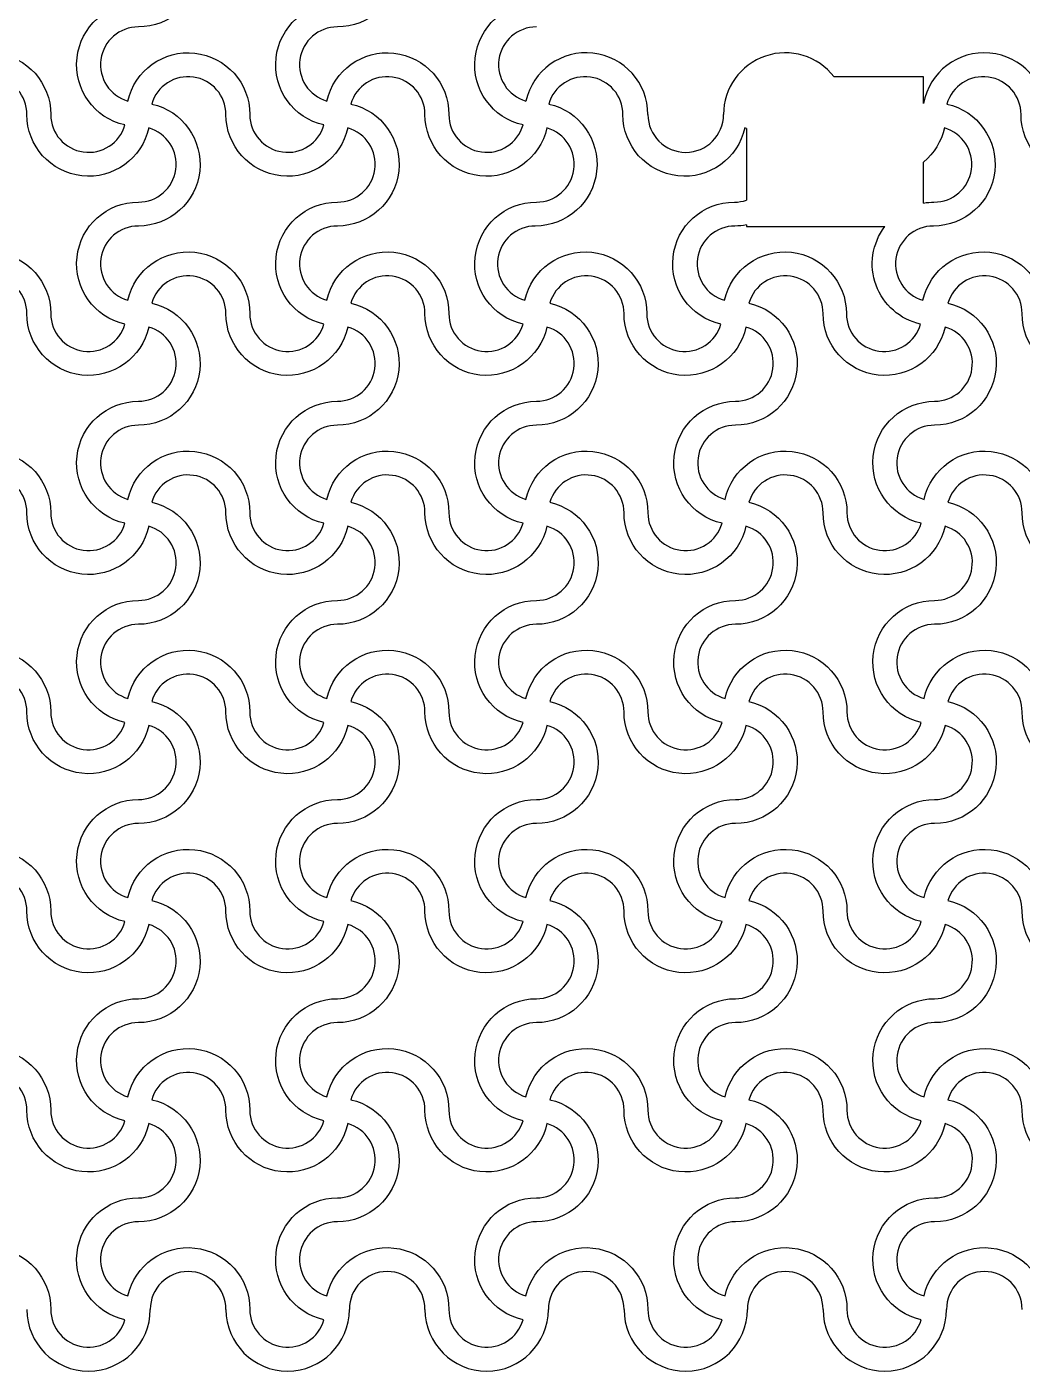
# Model space of a CAD drawing. Header units: millimetres. Extents: x 24 to 345, y 12 to 201.
# Drawn here: x 56.971 to 58.971, y 28.97 to 31.67 of the extents above; entities that cross this region are included whole.
import ezdxf

# ---------------------------------------------------------------- set-up
doc = ezdxf.new("R2010")
doc.units = ezdxf.units.MM
doc.header["$MEASUREMENT"] = 0
doc.layers.add('5th metal (rf+ground)', color=240, linetype='Continuous')

msp = doc.modelspace()

# ---------------------------------------------------------------- linework, layer by layer
at = {"layer": '5th metal (rf+ground)'}
for points in [[(57.21633, 31.86724, -0.8959788), (56.9713, 31.89421, 0.8687853), (56.82227, 31.91524, -0.8959788), (56.7953, 31.67021, 0.8687853), (56.77427, 31.52118, -0.8959788), (57.0193, 31.49421, 0.8687853), (57.16833, 31.47318, -0.8959788), (57.1953, 31.71821, 0.8687853)], [(57.21633, 31.86724, -0.8959788), (56.9713, 31.89421, 0.8687853), (56.82227, 31.91524, -0.8959788), (56.7953, 31.67021, 0.8687853), (56.77427, 31.52118, -0.8959788), (57.0193, 31.49421, 0.8687853), (57.16833, 31.47318, -0.8959788), (57.1953, 31.71821, 0.8687853)], [(57.21633, 31.86724, -0.8959788), (56.9713, 31.89421, 0.8687853), (56.82227, 31.91524, -0.8959788), (56.7953, 31.67021, 0.8687853), (56.77427, 31.52118, -0.8959788), (57.0193, 31.49421, 0.8687853), (57.16833, 31.47318, -0.8959788), (57.1953, 31.71821, 0.8687853)], [(57.21633, 31.86724, -0.8959788), (56.9713, 31.89421, 0.8687853), (56.82227, 31.91524, -0.8959788), (56.7953, 31.67021, 0.8687853), (56.77427, 31.52118, -0.8959788), (57.0193, 31.49421, 0.8687853), (57.16833, 31.47318, -0.8959788), (57.1953, 31.71821, 0.8687853)], [(57.61633, 31.86724, -0.8959788), (57.3713, 31.89421, 0.8687853), (57.22227, 31.91524, -0.8959788), (57.1953, 31.67021, 0.8687853), (57.17427, 31.52118, -0.8959788), (57.4193, 31.49421, 0.8687853), (57.56833, 31.47318, -0.8959788), (57.5953, 31.71821, 0.8687853)], [(57.61633, 31.86724, -0.8959788), (57.3713, 31.89421, 0.8687853), (57.22227, 31.91524, -0.8959788), (57.1953, 31.67021, 0.8687853), (57.17427, 31.52118, -0.8959788), (57.4193, 31.49421, 0.8687853), (57.56833, 31.47318, -0.8959788), (57.5953, 31.71821, 0.8687853)], [(57.61633, 31.86724, -0.8959788), (57.3713, 31.89421, 0.8687853), (57.22227, 31.91524, -0.8959788), (57.1953, 31.67021, 0.8687853), (57.17427, 31.52118, -0.8959788), (57.4193, 31.49421, 0.8687853), (57.56833, 31.47318, -0.8959788), (57.5953, 31.71821, 0.8687853)], [(57.61633, 31.86724, -0.8959788), (57.3713, 31.89421, 0.8687853), (57.22227, 31.91524, -0.8959788), (57.1953, 31.67021, 0.8687853), (57.17427, 31.52118, -0.8959788), (57.4193, 31.49421, 0.8687853), (57.56833, 31.47318, -0.8959788), (57.5953, 31.71821, 0.8687853)], [(58.01633, 31.86724, -0.8959788), (57.7713, 31.89421, 0.8687853), (57.62227, 31.91524, -0.8959788), (57.5953, 31.67021, 0.8687853), (57.57427, 31.52118, -0.8959788), (57.8193, 31.49421, 0.8687853), (57.96833, 31.47318, -0.8959788), (57.9953, 31.71821, 0.8687853)], [(58.01633, 31.86724, -0.8959788), (57.7713, 31.89421, 0.8687853), (57.62227, 31.91524, -0.8959788), (57.5953, 31.67021, 0.8687853), (57.57427, 31.52118, -0.8959788), (57.8193, 31.49421, 0.8687853), (57.96833, 31.47318, -0.8959788), (57.9953, 31.71821, 0.8687853)], [(58.01633, 31.86724, -0.8959788), (57.7713, 31.89421, 0.8687853), (57.62227, 31.91524, -0.8959788), (57.5953, 31.67021, 0.8687853), (57.57427, 31.52118, -0.8959788), (57.8193, 31.49421, 0.8687853), (57.96833, 31.47318, -0.8959788), (57.9953, 31.71821, 0.8687853)], [(58.01633, 31.86724, -0.8959788), (57.7713, 31.89421, 0.8687853), (57.62227, 31.91524, -0.8959788), (57.5953, 31.67021, 0.8687853), (57.57427, 31.52118, -0.8959788), (57.8193, 31.49421, 0.8687853), (57.96833, 31.47318, -0.8959788), (57.9953, 31.71821, 0.8687853)], [(57.21633, 31.46724, -0.8959788), (56.9713, 31.49421, 0.8687853), (56.82227, 31.51524, -0.8959788), (56.7953, 31.27021, 0.8687853), (56.77427, 31.12118, -0.8959788), (57.0193, 31.09421, 0.8687853), (57.16833, 31.07318, -0.8959788), (57.1953, 31.31821, 0.8687853)], [(57.21633, 31.46724, -0.8959788), (56.9713, 31.49421, 0.8687853), (56.82227, 31.51524, -0.8959788), (56.7953, 31.27021, 0.8687853), (56.77427, 31.12118, -0.8959788), (57.0193, 31.09421, 0.8687853), (57.16833, 31.07318, -0.8959788), (57.1953, 31.31821, 0.8687853)], [(57.21633, 31.46724, -0.8959788), (56.9713, 31.49421, 0.8687853), (56.82227, 31.51524, -0.8959788), (56.7953, 31.27021, 0.8687853), (56.77427, 31.12118, -0.8959788), (57.0193, 31.09421, 0.8687853), (57.16833, 31.07318, -0.8959788), (57.1953, 31.31821, 0.8687853)], [(57.21633, 31.46724, -0.8959788), (56.9713, 31.49421, 0.8687853), (56.82227, 31.51524, -0.8959788), (56.7953, 31.27021, 0.8687853), (56.77427, 31.12118, -0.8959788), (57.0193, 31.09421, 0.8687853), (57.16833, 31.07318, -0.8959788), (57.1953, 31.31821, 0.8687853)], [(57.61633, 31.46724, -0.8959788), (57.3713, 31.49421, 0.8687853), (57.22227, 31.51524, -0.8959788), (57.1953, 31.27021, 0.8687853), (57.17427, 31.12118, -0.8959788), (57.4193, 31.09421, 0.8687853), (57.56833, 31.07318, -0.8959788), (57.5953, 31.31821, 0.8687853)], [(57.61633, 31.46724, -0.8959788), (57.3713, 31.49421, 0.8687853), (57.22227, 31.51524, -0.8959788), (57.1953, 31.27021, 0.8687853), (57.17427, 31.12118, -0.8959788), (57.4193, 31.09421, 0.8687853), (57.56833, 31.07318, -0.8959788), (57.5953, 31.31821, 0.8687853)], [(57.61633, 31.46724, -0.8959788), (57.3713, 31.49421, 0.8687853), (57.22227, 31.51524, -0.8959788), (57.1953, 31.27021, 0.8687853), (57.17427, 31.12118, -0.8959788), (57.4193, 31.09421, 0.8687853), (57.56833, 31.07318, -0.8959788), (57.5953, 31.31821, 0.8687853)], [(57.61633, 31.46724, -0.8959788), (57.3713, 31.49421, 0.8687853), (57.22227, 31.51524, -0.8959788), (57.1953, 31.27021, 0.8687853), (57.17427, 31.12118, -0.8959788), (57.4193, 31.09421, 0.8687853), (57.56833, 31.07318, -0.8959788), (57.5953, 31.31821, 0.8687853)], [(58.01633, 31.46724, -0.8959788), (57.7713, 31.49421, 0.8687853), (57.62227, 31.51524, -0.8959788), (57.5953, 31.27021, 0.8687853), (57.57427, 31.12118, -0.8959788), (57.8193, 31.09421, 0.8687853), (57.96833, 31.07318, -0.8959788), (57.9953, 31.31821, 0.8687853)], [(58.01633, 31.46724, -0.8959788), (57.7713, 31.49421, 0.8687853), (57.62227, 31.51524, -0.8959788), (57.5953, 31.27021, 0.8687853), (57.57427, 31.12118, -0.8959788), (57.8193, 31.09421, 0.8687853), (57.96833, 31.07318, -0.8959788), (57.9953, 31.31821, 0.8687853)], [(58.01633, 31.46724, -0.8959788), (57.7713, 31.49421, 0.8687853), (57.62227, 31.51524, -0.8959788), (57.5953, 31.27021, 0.8687853), (57.57427, 31.12118, -0.8959788), (57.8193, 31.09421, 0.8687853), (57.96833, 31.07318, -0.8959788), (57.9953, 31.31821, 0.8687853)], [(58.01633, 31.46724, -0.8959788), (57.7713, 31.49421, 0.8687853), (57.62227, 31.51524, -0.8959788), (57.5953, 31.27021, 0.8687853), (57.57427, 31.12118, -0.8959788), (57.8193, 31.09421, 0.8687853), (57.96833, 31.07318, -0.8959788), (57.9953, 31.31821, 0.8687853)], [(57.21633, 31.06724, -0.8959788), (56.9713, 31.09421, 0.8687853), (56.82227, 31.11524, -0.8959788), (56.7953, 30.87021, 0.8687853), (56.77427, 30.72118, -0.8959788), (57.0193, 30.69421, 0.8687853), (57.16833, 30.67318, -0.8959788), (57.1953, 30.91821, 0.8687853)], [(57.21633, 31.06724, -0.8959788), (56.9713, 31.09421, 0.8687853), (56.82227, 31.11524, -0.8959788), (56.7953, 30.87021, 0.8687853), (56.77427, 30.72118, -0.8959788), (57.0193, 30.69421, 0.8687853), (57.16833, 30.67318, -0.8959788), (57.1953, 30.91821, 0.8687853)], [(57.21633, 31.06724, -0.8959788), (56.9713, 31.09421, 0.8687853), (56.82227, 31.11524, -0.8959788), (56.7953, 30.87021, 0.8687853), (56.77427, 30.72118, -0.8959788), (57.0193, 30.69421, 0.8687853), (57.16833, 30.67318, -0.8959788), (57.1953, 30.91821, 0.8687853)], [(57.21633, 31.06724, -0.8959788), (56.9713, 31.09421, 0.8687853), (56.82227, 31.11524, -0.8959788), (56.7953, 30.87021, 0.8687853), (56.77427, 30.72118, -0.8959788), (57.0193, 30.69421, 0.8687853), (57.16833, 30.67318, -0.8959788), (57.1953, 30.91821, 0.8687853)], [(57.61633, 31.06724, -0.8959788), (57.3713, 31.09421, 0.8687853), (57.22227, 31.11524, -0.8959788), (57.1953, 30.87021, 0.8687853), (57.17427, 30.72118, -0.8959788), (57.4193, 30.69421, 0.8687853), (57.56833, 30.67318, -0.8959788), (57.5953, 30.91821, 0.8687853)], [(57.61633, 31.06724, -0.8959788), (57.3713, 31.09421, 0.8687853), (57.22227, 31.11524, -0.8959788), (57.1953, 30.87021, 0.8687853), (57.17427, 30.72118, -0.8959788), (57.4193, 30.69421, 0.8687853), (57.56833, 30.67318, -0.8959788), (57.5953, 30.91821, 0.8687853)], [(57.61633, 31.06724, -0.8959788), (57.3713, 31.09421, 0.8687853), (57.22227, 31.11524, -0.8959788), (57.1953, 30.87021, 0.8687853), (57.17427, 30.72118, -0.8959788), (57.4193, 30.69421, 0.8687853), (57.56833, 30.67318, -0.8959788), (57.5953, 30.91821, 0.8687853)], [(57.61633, 31.06724, -0.8959788), (57.3713, 31.09421, 0.8687853), (57.22227, 31.11524, -0.8959788), (57.1953, 30.87021, 0.8687853), (57.17427, 30.72118, -0.8959788), (57.4193, 30.69421, 0.8687853), (57.56833, 30.67318, -0.8959788), (57.5953, 30.91821, 0.8687853)], [(58.01633, 31.06724, -0.8959788), (57.7713, 31.09421, 0.8687853), (57.62227, 31.11524, -0.8959788), (57.5953, 30.87021, 0.8687853), (57.57427, 30.72118, -0.8959788), (57.8193, 30.69421, 0.8687853), (57.96833, 30.67318, -0.8959788), (57.9953, 30.91821, 0.8687853)], [(58.01633, 31.06724, -0.8959788), (57.7713, 31.09421, 0.8687853), (57.62227, 31.11524, -0.8959788), (57.5953, 30.87021, 0.8687853), (57.57427, 30.72118, -0.8959788), (57.8193, 30.69421, 0.8687853), (57.96833, 30.67318, -0.8959788), (57.9953, 30.91821, 0.8687853)], [(58.01633, 31.06724, -0.8959788), (57.7713, 31.09421, 0.8687853), (57.62227, 31.11524, -0.8959788), (57.5953, 30.87021, 0.8687853), (57.57427, 30.72118, -0.8959788), (57.8193, 30.69421, 0.8687853), (57.96833, 30.67318, -0.8959788), (57.9953, 30.91821, 0.8687853)], [(58.01633, 31.06724, -0.8959788), (57.7713, 31.09421, 0.8687853), (57.62227, 31.11524, -0.8959788), (57.5953, 30.87021, 0.8687853), (57.57427, 30.72118, -0.8959788), (57.8193, 30.69421, 0.8687853), (57.96833, 30.67318, -0.8959788), (57.9953, 30.91821, 0.8687853)], [(58.41633, 31.06724, -0.8959788), (58.1713, 31.09421, 0.8687853), (58.02227, 31.11524, -0.8959788), (57.9953, 30.87021, 0.8687853), (57.97427, 30.72118, -0.8959788), (58.2193, 30.69421, 0.8687853), (58.36833, 30.67318, -0.8959788), (58.3953, 30.91821, 0.8687853)], [(58.41633, 31.06724, -0.8959788), (58.1713, 31.09421, 0.8687853), (58.02227, 31.11524, -0.8959788), (57.9953, 30.87021, 0.8687853), (57.97427, 30.72118, -0.8959788), (58.2193, 30.69421, 0.8687853), (58.36833, 30.67318, -0.8959788), (58.3953, 30.91821, 0.8687853)], [(58.41633, 31.06724, -0.8959788), (58.1713, 31.09421, 0.8687853), (58.02227, 31.11524, -0.8959788), (57.9953, 30.87021, 0.8687853), (57.97427, 30.72118, -0.8959788), (58.2193, 30.69421, 0.8687853), (58.36833, 30.67318, -0.8959788), (58.3953, 30.91821, 0.8687853)], [(58.41633, 31.06724, -0.8959788), (58.1713, 31.09421, 0.8687853), (58.02227, 31.11524, -0.8959788), (57.9953, 30.87021, 0.8687853), (57.97427, 30.72118, -0.8959788), (58.2193, 30.69421, 0.8687853), (58.36833, 30.67318, -0.8959788), (58.3953, 30.91821, 0.8687853)], [(58.81633, 31.06724, -0.8959788), (58.5713, 31.09421, 0.8687853), (58.42227, 31.11524, -0.8959788), (58.3953, 30.87021, 0.8687853), (58.37427, 30.72118, -0.8959788), (58.6193, 30.69421, 0.8687853), (58.76833, 30.67318, -0.8959788), (58.7953, 30.91821, 0.8687853)], [(58.81633, 31.06724, -0.8959788), (58.5713, 31.09421, 0.8687853), (58.42227, 31.11524, -0.8959788), (58.3953, 30.87021, 0.8687853), (58.37427, 30.72118, -0.8959788), (58.6193, 30.69421, 0.8687853), (58.76833, 30.67318, -0.8959788), (58.7953, 30.91821, 0.8687853)], [(58.81633, 31.06724, -0.8959788), (58.5713, 31.09421, 0.8687853), (58.42227, 31.11524, -0.8959788), (58.3953, 30.87021, 0.8687853), (58.37427, 30.72118, -0.8959788), (58.6193, 30.69421, 0.8687853), (58.76833, 30.67318, -0.8959788), (58.7953, 30.91821, 0.8687853)], [(58.81633, 31.06724, -0.8959788), (58.5713, 31.09421, 0.8687853), (58.42227, 31.11524, -0.8959788), (58.3953, 30.87021, 0.8687853), (58.37427, 30.72118, -0.8959788), (58.6193, 30.69421, 0.8687853), (58.76833, 30.67318, -0.8959788), (58.7953, 30.91821, 0.8687853)], [(59.21633, 31.06724, -0.8959788), (58.9713, 31.09421, 0.8687853), (58.82227, 31.11524, -0.8959788), (58.7953, 30.87021, 0.8687853), (58.77427, 30.72118, -0.8959788), (59.0193, 30.69421, 0.8687853), (59.16833, 30.67318, -0.8959788), (59.1953, 30.91821, 0.8687853)], [(59.21633, 31.06724, -0.8959788), (58.9713, 31.09421, 0.8687853), (58.82227, 31.11524, -0.8959788), (58.7953, 30.87021, 0.8687853), (58.77427, 30.72118, -0.8959788), (59.0193, 30.69421, 0.8687853), (59.16833, 30.67318, -0.8959788), (59.1953, 30.91821, 0.8687853)], [(59.21633, 31.06724, -0.8959788), (58.9713, 31.09421, 0.8687853), (58.82227, 31.11524, -0.8959788), (58.7953, 30.87021, 0.8687853), (58.77427, 30.72118, -0.8959788), (59.0193, 30.69421, 0.8687853), (59.16833, 30.67318, -0.8959788), (59.1953, 30.91821, 0.8687853)], [(59.21633, 31.06724, -0.8959788), (58.9713, 31.09421, 0.8687853), (58.82227, 31.11524, -0.8959788), (58.7953, 30.87021, 0.8687853), (58.77427, 30.72118, -0.8959788), (59.0193, 30.69421, 0.8687853), (59.16833, 30.67318, -0.8959788), (59.1953, 30.91821, 0.8687853)], [(57.21633, 30.66724, -0.8959788), (56.9713, 30.69421, 0.8687853), (56.82227, 30.71524, -0.8959788), (56.7953, 30.47021, 0.8687853), (56.77427, 30.32118, -0.8959788), (57.0193, 30.29421, 0.8687853), (57.16833, 30.27318, -0.8959788), (57.1953, 30.51821, 0.8687853)], [(57.21633, 30.66724, -0.8959788), (56.9713, 30.69421, 0.8687853), (56.82227, 30.71524, -0.8959788), (56.7953, 30.47021, 0.8687853), (56.77427, 30.32118, -0.8959788), (57.0193, 30.29421, 0.8687853), (57.16833, 30.27318, -0.8959788), (57.1953, 30.51821, 0.8687853)], [(57.21633, 30.66724, -0.8959788), (56.9713, 30.69421, 0.8687853), (56.82227, 30.71524, -0.8959788), (56.7953, 30.47021, 0.8687853), (56.77427, 30.32118, -0.8959788), (57.0193, 30.29421, 0.8687853), (57.16833, 30.27318, -0.8959788), (57.1953, 30.51821, 0.8687853)], [(57.21633, 30.66724, -0.8959788), (56.9713, 30.69421, 0.8687853), (56.82227, 30.71524, -0.8959788), (56.7953, 30.47021, 0.8687853), (56.77427, 30.32118, -0.8959788), (57.0193, 30.29421, 0.8687853), (57.16833, 30.27318, -0.8959788), (57.1953, 30.51821, 0.8687853)], [(57.61633, 30.66724, -0.8959788), (57.3713, 30.69421, 0.8687853), (57.22227, 30.71524, -0.8959788), (57.1953, 30.47021, 0.8687853), (57.17427, 30.32118, -0.8959788), (57.4193, 30.29421, 0.8687853), (57.56833, 30.27318, -0.8959788), (57.5953, 30.51821, 0.8687853)], [(57.61633, 30.66724, -0.8959788), (57.3713, 30.69421, 0.8687853), (57.22227, 30.71524, -0.8959788), (57.1953, 30.47021, 0.8687853), (57.17427, 30.32118, -0.8959788), (57.4193, 30.29421, 0.8687853), (57.56833, 30.27318, -0.8959788), (57.5953, 30.51821, 0.8687853)], [(57.61633, 30.66724, -0.8959788), (57.3713, 30.69421, 0.8687853), (57.22227, 30.71524, -0.8959788), (57.1953, 30.47021, 0.8687853), (57.17427, 30.32118, -0.8959788), (57.4193, 30.29421, 0.8687853), (57.56833, 30.27318, -0.8959788), (57.5953, 30.51821, 0.8687853)], [(57.61633, 30.66724, -0.8959788), (57.3713, 30.69421, 0.8687853), (57.22227, 30.71524, -0.8959788), (57.1953, 30.47021, 0.8687853), (57.17427, 30.32118, -0.8959788), (57.4193, 30.29421, 0.8687853), (57.56833, 30.27318, -0.8959788), (57.5953, 30.51821, 0.8687853)], [(58.01633, 30.66724, -0.8959788), (57.7713, 30.69421, 0.8687853), (57.62227, 30.71524, -0.8959788), (57.5953, 30.47021, 0.8687853), (57.57427, 30.32118, -0.8959788), (57.8193, 30.29421, 0.8687853), (57.96833, 30.27318, -0.8959788), (57.9953, 30.51821, 0.8687853)], [(58.01633, 30.66724, -0.8959788), (57.7713, 30.69421, 0.8687853), (57.62227, 30.71524, -0.8959788), (57.5953, 30.47021, 0.8687853), (57.57427, 30.32118, -0.8959788), (57.8193, 30.29421, 0.8687853), (57.96833, 30.27318, -0.8959788), (57.9953, 30.51821, 0.8687853)], [(58.01633, 30.66724, -0.8959788), (57.7713, 30.69421, 0.8687853), (57.62227, 30.71524, -0.8959788), (57.5953, 30.47021, 0.8687853), (57.57427, 30.32118, -0.8959788), (57.8193, 30.29421, 0.8687853), (57.96833, 30.27318, -0.8959788), (57.9953, 30.51821, 0.8687853)], [(58.01633, 30.66724, -0.8959788), (57.7713, 30.69421, 0.8687853), (57.62227, 30.71524, -0.8959788), (57.5953, 30.47021, 0.8687853), (57.57427, 30.32118, -0.8959788), (57.8193, 30.29421, 0.8687853), (57.96833, 30.27318, -0.8959788), (57.9953, 30.51821, 0.8687853)], [(58.41633, 30.66724, -0.8959788), (58.1713, 30.69421, 0.8687853), (58.02227, 30.71524, -0.8959788), (57.9953, 30.47021, 0.8687853), (57.97427, 30.32118, -0.8959788), (58.2193, 30.29421, 0.8687853), (58.36833, 30.27318, -0.8959788), (58.3953, 30.51821, 0.8687853)], [(58.41633, 30.66724, -0.8959788), (58.1713, 30.69421, 0.8687853), (58.02227, 30.71524, -0.8959788), (57.9953, 30.47021, 0.8687853), (57.97427, 30.32118, -0.8959788), (58.2193, 30.29421, 0.8687853), (58.36833, 30.27318, -0.8959788), (58.3953, 30.51821, 0.8687853)], [(58.41633, 30.66724, -0.8959788), (58.1713, 30.69421, 0.8687853), (58.02227, 30.71524, -0.8959788), (57.9953, 30.47021, 0.8687853), (57.97427, 30.32118, -0.8959788), (58.2193, 30.29421, 0.8687853), (58.36833, 30.27318, -0.8959788), (58.3953, 30.51821, 0.8687853)], [(58.41633, 30.66724, -0.8959788), (58.1713, 30.69421, 0.8687853), (58.02227, 30.71524, -0.8959788), (57.9953, 30.47021, 0.8687853), (57.97427, 30.32118, -0.8959788), (58.2193, 30.29421, 0.8687853), (58.36833, 30.27318, -0.8959788), (58.3953, 30.51821, 0.8687853)], [(58.81633, 30.66724, -0.8959788), (58.5713, 30.69421, 0.8687853), (58.42227, 30.71524, -0.8959788), (58.3953, 30.47021, 0.8687853), (58.37427, 30.32118, -0.8959788), (58.6193, 30.29421, 0.8687853), (58.76833, 30.27318, -0.8959788), (58.7953, 30.51821, 0.8687853)], [(58.81633, 30.66724, -0.8959788), (58.5713, 30.69421, 0.8687853), (58.42227, 30.71524, -0.8959788), (58.3953, 30.47021, 0.8687853), (58.37427, 30.32118, -0.8959788), (58.6193, 30.29421, 0.8687853), (58.76833, 30.27318, -0.8959788), (58.7953, 30.51821, 0.8687853)], [(58.81633, 30.66724, -0.8959788), (58.5713, 30.69421, 0.8687853), (58.42227, 30.71524, -0.8959788), (58.3953, 30.47021, 0.8687853), (58.37427, 30.32118, -0.8959788), (58.6193, 30.29421, 0.8687853), (58.76833, 30.27318, -0.8959788), (58.7953, 30.51821, 0.8687853)], [(58.81633, 30.66724, -0.8959788), (58.5713, 30.69421, 0.8687853), (58.42227, 30.71524, -0.8959788), (58.3953, 30.47021, 0.8687853), (58.37427, 30.32118, -0.8959788), (58.6193, 30.29421, 0.8687853), (58.76833, 30.27318, -0.8959788), (58.7953, 30.51821, 0.8687853)], [(59.21633, 30.66724, -0.8959788), (58.9713, 30.69421, 0.8687853), (58.82227, 30.71524, -0.8959788), (58.7953, 30.47021, 0.8687853), (58.77427, 30.32118, -0.8959788), (59.0193, 30.29421, 0.8687853), (59.16833, 30.27318, -0.8959788), (59.1953, 30.51821, 0.8687853)], [(59.21633, 30.66724, -0.8959788), (58.9713, 30.69421, 0.8687853), (58.82227, 30.71524, -0.8959788), (58.7953, 30.47021, 0.8687853), (58.77427, 30.32118, -0.8959788), (59.0193, 30.29421, 0.8687853), (59.16833, 30.27318, -0.8959788), (59.1953, 30.51821, 0.8687853)], [(59.21633, 30.66724, -0.8959788), (58.9713, 30.69421, 0.8687853), (58.82227, 30.71524, -0.8959788), (58.7953, 30.47021, 0.8687853), (58.77427, 30.32118, -0.8959788), (59.0193, 30.29421, 0.8687853), (59.16833, 30.27318, -0.8959788), (59.1953, 30.51821, 0.8687853)], [(59.21633, 30.66724, -0.8959788), (58.9713, 30.69421, 0.8687853), (58.82227, 30.71524, -0.8959788), (58.7953, 30.47021, 0.8687853), (58.77427, 30.32118, -0.8959788), (59.0193, 30.29421, 0.8687853), (59.16833, 30.27318, -0.8959788), (59.1953, 30.51821, 0.8687853)], [(57.21633, 30.26724, -0.8959788), (56.9713, 30.29421, 0.8687853), (56.82227, 30.31524, -0.8959788), (56.7953, 30.07021, 0.8687853), (56.77427, 29.92118, -0.8959788), (57.0193, 29.89421, 0.8687853), (57.16833, 29.87318, -0.8959788), (57.1953, 30.11821, 0.8687853)], [(57.21633, 30.26724, -0.8959788), (56.9713, 30.29421, 0.8687853), (56.82227, 30.31524, -0.8959788), (56.7953, 30.07021, 0.8687853), (56.77427, 29.92118, -0.8959788), (57.0193, 29.89421, 0.8687853), (57.16833, 29.87318, -0.8959788), (57.1953, 30.11821, 0.8687853)], [(57.21633, 30.26724, -0.8959788), (56.9713, 30.29421, 0.8687853), (56.82227, 30.31524, -0.8959788), (56.7953, 30.07021, 0.8687853), (56.77427, 29.92118, -0.8959788), (57.0193, 29.89421, 0.8687853), (57.16833, 29.87318, -0.8959788), (57.1953, 30.11821, 0.8687853)], [(57.21633, 30.26724, -0.8959788), (56.9713, 30.29421, 0.8687853), (56.82227, 30.31524, -0.8959788), (56.7953, 30.07021, 0.8687853), (56.77427, 29.92118, -0.8959788), (57.0193, 29.89421, 0.8687853), (57.16833, 29.87318, -0.8959788), (57.1953, 30.11821, 0.8687853)], [(57.61633, 30.26724, -0.8959788), (57.3713, 30.29421, 0.8687853), (57.22227, 30.31524, -0.8959788), (57.1953, 30.07021, 0.8687853), (57.17427, 29.92118, -0.8959788), (57.4193, 29.89421, 0.8687853), (57.56833, 29.87318, -0.8959788), (57.5953, 30.11821, 0.8687853)], [(57.61633, 30.26724, -0.8959788), (57.3713, 30.29421, 0.8687853), (57.22227, 30.31524, -0.8959788), (57.1953, 30.07021, 0.8687853), (57.17427, 29.92118, -0.8959788), (57.4193, 29.89421, 0.8687853), (57.56833, 29.87318, -0.8959788), (57.5953, 30.11821, 0.8687853)], [(57.61633, 30.26724, -0.8959788), (57.3713, 30.29421, 0.8687853), (57.22227, 30.31524, -0.8959788), (57.1953, 30.07021, 0.8687853), (57.17427, 29.92118, -0.8959788), (57.4193, 29.89421, 0.8687853), (57.56833, 29.87318, -0.8959788), (57.5953, 30.11821, 0.8687853)], [(57.61633, 30.26724, -0.8959788), (57.3713, 30.29421, 0.8687853), (57.22227, 30.31524, -0.8959788), (57.1953, 30.07021, 0.8687853), (57.17427, 29.92118, -0.8959788), (57.4193, 29.89421, 0.8687853), (57.56833, 29.87318, -0.8959788), (57.5953, 30.11821, 0.8687853)], [(58.01633, 30.26724, -0.8959788), (57.7713, 30.29421, 0.8687853), (57.62227, 30.31524, -0.8959788), (57.5953, 30.07021, 0.8687853), (57.57427, 29.92118, -0.8959788), (57.8193, 29.89421, 0.8687853), (57.96833, 29.87318, -0.8959788), (57.9953, 30.11821, 0.8687853)], [(58.01633, 30.26724, -0.8959788), (57.7713, 30.29421, 0.8687853), (57.62227, 30.31524, -0.8959788), (57.5953, 30.07021, 0.8687853), (57.57427, 29.92118, -0.8959788), (57.8193, 29.89421, 0.8687853), (57.96833, 29.87318, -0.8959788), (57.9953, 30.11821, 0.8687853)], [(58.01633, 30.26724, -0.8959788), (57.7713, 30.29421, 0.8687853), (57.62227, 30.31524, -0.8959788), (57.5953, 30.07021, 0.8687853), (57.57427, 29.92118, -0.8959788), (57.8193, 29.89421, 0.8687853), (57.96833, 29.87318, -0.8959788), (57.9953, 30.11821, 0.8687853)], [(58.01633, 30.26724, -0.8959788), (57.7713, 30.29421, 0.8687853), (57.62227, 30.31524, -0.8959788), (57.5953, 30.07021, 0.8687853), (57.57427, 29.92118, -0.8959788), (57.8193, 29.89421, 0.8687853), (57.96833, 29.87318, -0.8959788), (57.9953, 30.11821, 0.8687853)], [(58.41633, 30.26724, -0.8959788), (58.1713, 30.29421, 0.8687853), (58.02227, 30.31524, -0.8959788), (57.9953, 30.07021, 0.8687853), (57.97427, 29.92118, -0.8959788), (58.2193, 29.89421, 0.8687853), (58.36833, 29.87318, -0.8959788), (58.3953, 30.11821, 0.8687853)], [(58.41633, 30.26724, -0.8959788), (58.1713, 30.29421, 0.8687853), (58.02227, 30.31524, -0.8959788), (57.9953, 30.07021, 0.8687853), (57.97427, 29.92118, -0.8959788), (58.2193, 29.89421, 0.8687853), (58.36833, 29.87318, -0.8959788), (58.3953, 30.11821, 0.8687853)], [(58.41633, 30.26724, -0.8959788), (58.1713, 30.29421, 0.8687853), (58.02227, 30.31524, -0.8959788), (57.9953, 30.07021, 0.8687853), (57.97427, 29.92118, -0.8959788), (58.2193, 29.89421, 0.8687853), (58.36833, 29.87318, -0.8959788), (58.3953, 30.11821, 0.8687853)], [(58.41633, 30.26724, -0.8959788), (58.1713, 30.29421, 0.8687853), (58.02227, 30.31524, -0.8959788), (57.9953, 30.07021, 0.8687853), (57.97427, 29.92118, -0.8959788), (58.2193, 29.89421, 0.8687853), (58.36833, 29.87318, -0.8959788), (58.3953, 30.11821, 0.8687853)], [(58.81633, 30.26724, -0.8959788), (58.5713, 30.29421, 0.8687853), (58.42227, 30.31524, -0.8959788), (58.3953, 30.07021, 0.8687853), (58.37427, 29.92118, -0.8959788), (58.6193, 29.89421, 0.8687853), (58.76833, 29.87318, -0.8959788), (58.7953, 30.11821, 0.8687853)], [(58.81633, 30.26724, -0.8959788), (58.5713, 30.29421, 0.8687853), (58.42227, 30.31524, -0.8959788), (58.3953, 30.07021, 0.8687853), (58.37427, 29.92118, -0.8959788), (58.6193, 29.89421, 0.8687853), (58.76833, 29.87318, -0.8959788), (58.7953, 30.11821, 0.8687853)], [(58.81633, 30.26724, -0.8959788), (58.5713, 30.29421, 0.8687853), (58.42227, 30.31524, -0.8959788), (58.3953, 30.07021, 0.8687853), (58.37427, 29.92118, -0.8959788), (58.6193, 29.89421, 0.8687853), (58.76833, 29.87318, -0.8959788), (58.7953, 30.11821, 0.8687853)], [(58.81633, 30.26724, -0.8959788), (58.5713, 30.29421, 0.8687853), (58.42227, 30.31524, -0.8959788), (58.3953, 30.07021, 0.8687853), (58.37427, 29.92118, -0.8959788), (58.6193, 29.89421, 0.8687853), (58.76833, 29.87318, -0.8959788), (58.7953, 30.11821, 0.8687853)], [(59.21633, 30.26724, -0.8959788), (58.9713, 30.29421, 0.8687853), (58.82227, 30.31524, -0.8959788), (58.7953, 30.07021, 0.8687853), (58.77427, 29.92118, -0.8959788), (59.0193, 29.89421, 0.8687853), (59.16833, 29.87318, -0.8959788), (59.1953, 30.11821, 0.8687853)], [(59.21633, 30.26724, -0.8959788), (58.9713, 30.29421, 0.8687853), (58.82227, 30.31524, -0.8959788), (58.7953, 30.07021, 0.8687853), (58.77427, 29.92118, -0.8959788), (59.0193, 29.89421, 0.8687853), (59.16833, 29.87318, -0.8959788), (59.1953, 30.11821, 0.8687853)], [(59.21633, 30.26724, -0.8959788), (58.9713, 30.29421, 0.8687853), (58.82227, 30.31524, -0.8959788), (58.7953, 30.07021, 0.8687853), (58.77427, 29.92118, -0.8959788), (59.0193, 29.89421, 0.8687853), (59.16833, 29.87318, -0.8959788), (59.1953, 30.11821, 0.8687853)], [(59.21633, 30.26724, -0.8959788), (58.9713, 30.29421, 0.8687853), (58.82227, 30.31524, -0.8959788), (58.7953, 30.07021, 0.8687853), (58.77427, 29.92118, -0.8959788), (59.0193, 29.89421, 0.8687853), (59.16833, 29.87318, -0.8959788), (59.1953, 30.11821, 0.8687853)], [(57.21633, 29.86724, -0.8959788), (56.9713, 29.89421, 0.8687853), (56.82227, 29.91524, -0.8959788), (56.7953, 29.67021, 0.8687853), (56.77427, 29.52118, -0.8959788), (57.0193, 29.49421, 0.8687853), (57.16833, 29.47318, -0.8959788), (57.1953, 29.71821, 0.8687853)], [(57.21633, 29.86724, -0.8959788), (56.9713, 29.89421, 0.8687853), (56.82227, 29.91524, -0.8959788), (56.7953, 29.67021, 0.8687853), (56.77427, 29.52118, -0.8959788), (57.0193, 29.49421, 0.8687853), (57.16833, 29.47318, -0.8959788), (57.1953, 29.71821, 0.8687853)], [(57.21633, 29.86724, -0.8959788), (56.9713, 29.89421, 0.8687853), (56.82227, 29.91524, -0.8959788), (56.7953, 29.67021, 0.8687853), (56.77427, 29.52118, -0.8959788), (57.0193, 29.49421, 0.8687853), (57.16833, 29.47318, -0.8959788), (57.1953, 29.71821, 0.8687853)], [(57.21633, 29.86724, -0.8959788), (56.9713, 29.89421, 0.8687853), (56.82227, 29.91524, -0.8959788), (56.7953, 29.67021, 0.8687853), (56.77427, 29.52118, -0.8959788), (57.0193, 29.49421, 0.8687853), (57.16833, 29.47318, -0.8959788), (57.1953, 29.71821, 0.8687853)], [(57.61633, 29.86724, -0.8959788), (57.3713, 29.89421, 0.8687853), (57.22227, 29.91524, -0.8959788), (57.1953, 29.67021, 0.8687853), (57.17427, 29.52118, -0.8959788), (57.4193, 29.49421, 0.8687853), (57.56833, 29.47318, -0.8959788), (57.5953, 29.71821, 0.8687853)], [(57.61633, 29.86724, -0.8959788), (57.3713, 29.89421, 0.8687853), (57.22227, 29.91524, -0.8959788), (57.1953, 29.67021, 0.8687853), (57.17427, 29.52118, -0.8959788), (57.4193, 29.49421, 0.8687853), (57.56833, 29.47318, -0.8959788), (57.5953, 29.71821, 0.8687853)], [(57.61633, 29.86724, -0.8959788), (57.3713, 29.89421, 0.8687853), (57.22227, 29.91524, -0.8959788), (57.1953, 29.67021, 0.8687853), (57.17427, 29.52118, -0.8959788), (57.4193, 29.49421, 0.8687853), (57.56833, 29.47318, -0.8959788), (57.5953, 29.71821, 0.8687853)], [(57.61633, 29.86724, -0.8959788), (57.3713, 29.89421, 0.8687853), (57.22227, 29.91524, -0.8959788), (57.1953, 29.67021, 0.8687853), (57.17427, 29.52118, -0.8959788), (57.4193, 29.49421, 0.8687853), (57.56833, 29.47318, -0.8959788), (57.5953, 29.71821, 0.8687853)], [(58.01633, 29.86724, -0.8959788), (57.7713, 29.89421, 0.8687853), (57.62227, 29.91524, -0.8959788), (57.5953, 29.67021, 0.8687853), (57.57427, 29.52118, -0.8959788), (57.8193, 29.49421, 0.8687853), (57.96833, 29.47318, -0.8959788), (57.9953, 29.71821, 0.8687853)], [(58.01633, 29.86724, -0.8959788), (57.7713, 29.89421, 0.8687853), (57.62227, 29.91524, -0.8959788), (57.5953, 29.67021, 0.8687853), (57.57427, 29.52118, -0.8959788), (57.8193, 29.49421, 0.8687853), (57.96833, 29.47318, -0.8959788), (57.9953, 29.71821, 0.8687853)], [(58.01633, 29.86724, -0.8959788), (57.7713, 29.89421, 0.8687853), (57.62227, 29.91524, -0.8959788), (57.5953, 29.67021, 0.8687853), (57.57427, 29.52118, -0.8959788), (57.8193, 29.49421, 0.8687853), (57.96833, 29.47318, -0.8959788), (57.9953, 29.71821, 0.8687853)], [(58.01633, 29.86724, -0.8959788), (57.7713, 29.89421, 0.8687853), (57.62227, 29.91524, -0.8959788), (57.5953, 29.67021, 0.8687853), (57.57427, 29.52118, -0.8959788), (57.8193, 29.49421, 0.8687853), (57.96833, 29.47318, -0.8959788), (57.9953, 29.71821, 0.8687853)], [(58.41633, 29.86724, -0.8959788), (58.1713, 29.89421, 0.8687853), (58.02227, 29.91524, -0.8959788), (57.9953, 29.67021, 0.8687853), (57.97427, 29.52118, -0.8959788), (58.2193, 29.49421, 0.8687853), (58.36833, 29.47318, -0.8959788), (58.3953, 29.71821, 0.8687853)], [(58.41633, 29.86724, -0.8959788), (58.1713, 29.89421, 0.8687853), (58.02227, 29.91524, -0.8959788), (57.9953, 29.67021, 0.8687853), (57.97427, 29.52118, -0.8959788), (58.2193, 29.49421, 0.8687853), (58.36833, 29.47318, -0.8959788), (58.3953, 29.71821, 0.8687853)], [(58.41633, 29.86724, -0.8959788), (58.1713, 29.89421, 0.8687853), (58.02227, 29.91524, -0.8959788), (57.9953, 29.67021, 0.8687853), (57.97427, 29.52118, -0.8959788), (58.2193, 29.49421, 0.8687853), (58.36833, 29.47318, -0.8959788), (58.3953, 29.71821, 0.8687853)], [(58.41633, 29.86724, -0.8959788), (58.1713, 29.89421, 0.8687853), (58.02227, 29.91524, -0.8959788), (57.9953, 29.67021, 0.8687853), (57.97427, 29.52118, -0.8959788), (58.2193, 29.49421, 0.8687853), (58.36833, 29.47318, -0.8959788), (58.3953, 29.71821, 0.8687853)], [(58.81633, 29.86724, -0.8959788), (58.5713, 29.89421, 0.8687853), (58.42227, 29.91524, -0.8959788), (58.3953, 29.67021, 0.8687853), (58.37427, 29.52118, -0.8959788), (58.6193, 29.49421, 0.8687853), (58.76833, 29.47318, -0.8959788), (58.7953, 29.71821, 0.8687853)], [(58.81633, 29.86724, -0.8959788), (58.5713, 29.89421, 0.8687853), (58.42227, 29.91524, -0.8959788), (58.3953, 29.67021, 0.8687853), (58.37427, 29.52118, -0.8959788), (58.6193, 29.49421, 0.8687853), (58.76833, 29.47318, -0.8959788), (58.7953, 29.71821, 0.8687853)], [(58.81633, 29.86724, -0.8959788), (58.5713, 29.89421, 0.8687853), (58.42227, 29.91524, -0.8959788), (58.3953, 29.67021, 0.8687853), (58.37427, 29.52118, -0.8959788), (58.6193, 29.49421, 0.8687853), (58.76833, 29.47318, -0.8959788), (58.7953, 29.71821, 0.8687853)], [(58.81633, 29.86724, -0.8959788), (58.5713, 29.89421, 0.8687853), (58.42227, 29.91524, -0.8959788), (58.3953, 29.67021, 0.8687853), (58.37427, 29.52118, -0.8959788), (58.6193, 29.49421, 0.8687853), (58.76833, 29.47318, -0.8959788), (58.7953, 29.71821, 0.8687853)], [(59.21633, 29.86724, -0.8959788), (58.9713, 29.89421, 0.8687853), (58.82227, 29.91524, -0.8959788), (58.7953, 29.67021, 0.8687853), (58.77427, 29.52118, -0.8959788), (59.0193, 29.49421, 0.8687853), (59.16833, 29.47318, -0.8959788), (59.1953, 29.71821, 0.8687853)], [(59.21633, 29.86724, -0.8959788), (58.9713, 29.89421, 0.8687853), (58.82227, 29.91524, -0.8959788), (58.7953, 29.67021, 0.8687853), (58.77427, 29.52118, -0.8959788), (59.0193, 29.49421, 0.8687853), (59.16833, 29.47318, -0.8959788), (59.1953, 29.71821, 0.8687853)], [(59.21633, 29.86724, -0.8959788), (58.9713, 29.89421, 0.8687853), (58.82227, 29.91524, -0.8959788), (58.7953, 29.67021, 0.8687853), (58.77427, 29.52118, -0.8959788), (59.0193, 29.49421, 0.8687853), (59.16833, 29.47318, -0.8959788), (59.1953, 29.71821, 0.8687853)], [(59.21633, 29.86724, -0.8959788), (58.9713, 29.89421, 0.8687853), (58.82227, 29.91524, -0.8959788), (58.7953, 29.67021, 0.8687853), (58.77427, 29.52118, -0.8959788), (59.0193, 29.49421, 0.8687853), (59.16833, 29.47318, -0.8959788), (59.1953, 29.71821, 0.8687853)], [(57.21633, 29.46724, -0.8959788), (56.9713, 29.49421, 0.8687853), (56.82227, 29.51524, -0.8959788), (56.7953, 29.27021, 0.8687853), (56.77427, 29.12118, -0.8959788), (57.0193, 29.09421, 0.8687853), (57.16833, 29.07318, -0.8959788), (57.1953, 29.31821, 0.8687853)], [(57.21633, 29.46724, -0.8959788), (56.9713, 29.49421, 0.8687853), (56.82227, 29.51524, -0.8959788), (56.7953, 29.27021, 0.8687853), (56.77427, 29.12118, -0.8959788), (57.0193, 29.09421, 0.8687853), (57.16833, 29.07318, -0.8959788), (57.1953, 29.31821, 0.8687853)], [(57.21633, 29.46724, -0.8959788), (56.9713, 29.49421, 0.8687853), (56.82227, 29.51524, -0.8959788), (56.7953, 29.27021, 0.8687853), (56.77427, 29.12118, -0.8959788), (57.0193, 29.09421, 0.8687853), (57.16833, 29.07318, -0.8959788), (57.1953, 29.31821, 0.8687853)], [(57.21633, 29.46724, -0.8959788), (56.9713, 29.49421, 0.8687853), (56.82227, 29.51524, -0.8959788), (56.7953, 29.27021, 0.8687853), (56.77427, 29.12118, -0.8959788), (57.0193, 29.09421, 0.8687853), (57.16833, 29.07318, -0.8959788), (57.1953, 29.31821, 0.8687853)], [(57.61633, 29.46724, -0.8959788), (57.3713, 29.49421, 0.8687853), (57.22227, 29.51524, -0.8959788), (57.1953, 29.27021, 0.8687853), (57.17427, 29.12118, -0.8959788), (57.4193, 29.09421, 0.8687853), (57.56833, 29.07318, -0.8959788), (57.5953, 29.31821, 0.8687853)], [(57.61633, 29.46724, -0.8959788), (57.3713, 29.49421, 0.8687853), (57.22227, 29.51524, -0.8959788), (57.1953, 29.27021, 0.8687853), (57.17427, 29.12118, -0.8959788), (57.4193, 29.09421, 0.8687853), (57.56833, 29.07318, -0.8959788), (57.5953, 29.31821, 0.8687853)], [(57.61633, 29.46724, -0.8959788), (57.3713, 29.49421, 0.8687853), (57.22227, 29.51524, -0.8959788), (57.1953, 29.27021, 0.8687853), (57.17427, 29.12118, -0.8959788), (57.4193, 29.09421, 0.8687853), (57.56833, 29.07318, -0.8959788), (57.5953, 29.31821, 0.8687853)], [(57.61633, 29.46724, -0.8959788), (57.3713, 29.49421, 0.8687853), (57.22227, 29.51524, -0.8959788), (57.1953, 29.27021, 0.8687853), (57.17427, 29.12118, -0.8959788), (57.4193, 29.09421, 0.8687853), (57.56833, 29.07318, -0.8959788), (57.5953, 29.31821, 0.8687853)], [(58.01633, 29.46724, -0.8959788), (57.7713, 29.49421, 0.8687853), (57.62227, 29.51524, -0.8959788), (57.5953, 29.27021, 0.8687853), (57.57427, 29.12118, -0.8959788), (57.8193, 29.09421, 0.8687853), (57.96833, 29.07318, -0.8959788), (57.9953, 29.31821, 0.8687853)], [(58.01633, 29.46724, -0.8959788), (57.7713, 29.49421, 0.8687853), (57.62227, 29.51524, -0.8959788), (57.5953, 29.27021, 0.8687853), (57.57427, 29.12118, -0.8959788), (57.8193, 29.09421, 0.8687853), (57.96833, 29.07318, -0.8959788), (57.9953, 29.31821, 0.8687853)], [(58.01633, 29.46724, -0.8959788), (57.7713, 29.49421, 0.8687853), (57.62227, 29.51524, -0.8959788), (57.5953, 29.27021, 0.8687853), (57.57427, 29.12118, -0.8959788), (57.8193, 29.09421, 0.8687853), (57.96833, 29.07318, -0.8959788), (57.9953, 29.31821, 0.8687853)], [(58.01633, 29.46724, -0.8959788), (57.7713, 29.49421, 0.8687853), (57.62227, 29.51524, -0.8959788), (57.5953, 29.27021, 0.8687853), (57.57427, 29.12118, -0.8959788), (57.8193, 29.09421, 0.8687853), (57.96833, 29.07318, -0.8959788), (57.9953, 29.31821, 0.8687853)], [(58.41633, 29.46724, -0.8959788), (58.1713, 29.49421, 0.8687853), (58.02227, 29.51524, -0.8959788), (57.9953, 29.27021, 0.8687853), (57.97427, 29.12118, -0.8959788), (58.2193, 29.09421, 0.8687853), (58.36833, 29.07318, -0.8959788), (58.3953, 29.31821, 0.8687853)], [(58.41633, 29.46724, -0.8959788), (58.1713, 29.49421, 0.8687853), (58.02227, 29.51524, -0.8959788), (57.9953, 29.27021, 0.8687853), (57.97427, 29.12118, -0.8959788), (58.2193, 29.09421, 0.8687853), (58.36833, 29.07318, -0.8959788), (58.3953, 29.31821, 0.8687853)], [(58.41633, 29.46724, -0.8959788), (58.1713, 29.49421, 0.8687853), (58.02227, 29.51524, -0.8959788), (57.9953, 29.27021, 0.8687853), (57.97427, 29.12118, -0.8959788), (58.2193, 29.09421, 0.8687853), (58.36833, 29.07318, -0.8959788), (58.3953, 29.31821, 0.8687853)], [(58.41633, 29.46724, -0.8959788), (58.1713, 29.49421, 0.8687853), (58.02227, 29.51524, -0.8959788), (57.9953, 29.27021, 0.8687853), (57.97427, 29.12118, -0.8959788), (58.2193, 29.09421, 0.8687853), (58.36833, 29.07318, -0.8959788), (58.3953, 29.31821, 0.8687853)], [(58.81633, 29.46724, -0.8959788), (58.5713, 29.49421, 0.8687853), (58.42227, 29.51524, -0.8959788), (58.3953, 29.27021, 0.8687853), (58.37427, 29.12118, -0.8959788), (58.6193, 29.09421, 0.8687853), (58.76833, 29.07318, -0.8959788), (58.7953, 29.31821, 0.8687853)], [(58.81633, 29.46724, -0.8959788), (58.5713, 29.49421, 0.8687853), (58.42227, 29.51524, -0.8959788), (58.3953, 29.27021, 0.8687853), (58.37427, 29.12118, -0.8959788), (58.6193, 29.09421, 0.8687853), (58.76833, 29.07318, -0.8959788), (58.7953, 29.31821, 0.8687853)], [(58.81633, 29.46724, -0.8959788), (58.5713, 29.49421, 0.8687853), (58.42227, 29.51524, -0.8959788), (58.3953, 29.27021, 0.8687853), (58.37427, 29.12118, -0.8959788), (58.6193, 29.09421, 0.8687853), (58.76833, 29.07318, -0.8959788), (58.7953, 29.31821, 0.8687853)], [(58.81633, 29.46724, -0.8959788), (58.5713, 29.49421, 0.8687853), (58.42227, 29.51524, -0.8959788), (58.3953, 29.27021, 0.8687853), (58.37427, 29.12118, -0.8959788), (58.6193, 29.09421, 0.8687853), (58.76833, 29.07318, -0.8959788), (58.7953, 29.31821, 0.8687853)], [(59.21633, 29.46724, -0.8959788), (58.9713, 29.49421, 0.8687853), (58.82227, 29.51524, -0.8959788), (58.7953, 29.27021, 0.8687853), (58.77427, 29.12118, -0.8959788), (59.0193, 29.09421, 0.8687853), (59.16833, 29.07318, -0.8959788), (59.1953, 29.31821, 0.8687853)], [(59.21633, 29.46724, -0.8959788), (58.9713, 29.49421, 0.8687853), (58.82227, 29.51524, -0.8959788), (58.7953, 29.27021, 0.8687853), (58.77427, 29.12118, -0.8959788), (59.0193, 29.09421, 0.8687853), (59.16833, 29.07318, -0.8959788), (59.1953, 29.31821, 0.8687853)], [(59.21633, 29.46724, -0.8959788), (58.9713, 29.49421, 0.8687853), (58.82227, 29.51524, -0.8959788), (58.7953, 29.27021, 0.8687853), (58.77427, 29.12118, -0.8959788), (59.0193, 29.09421, 0.8687853), (59.16833, 29.07318, -0.8959788), (59.1953, 29.31821, 0.8687853)], [(59.21633, 29.46724, -0.8959788), (58.9713, 29.49421, 0.8687853), (58.82227, 29.51524, -0.8959788), (58.7953, 29.27021, 0.8687853), (58.77427, 29.12118, -0.8959788), (59.0193, 29.09421, 0.8687853), (59.16833, 29.07318, -0.8959788), (59.1953, 29.31821, 0.8687853)]]:
    msp.add_lwpolyline(points, format="xyb", close=True, dxfattribs=at)
for points in [[(58.4173, 31.46624, 0.0110756), (58.41408, 31.46724, -0.8959788), (58.16905, 31.49421, 0.8687853), (58.02002, 31.51524, -0.8959788), (57.99305, 31.27021, 0.8687853), (57.97202, 31.12118, -0.8959788), (58.21705, 31.09421, 0.8687853), (58.36608, 31.07318, -0.8959788), (58.39305, 31.31821, 0.0813528), (58.4173, 31.32218, 0.0813528)], [(58.4173, 31.46624, 0.0110756), (58.41408, 31.46724, -0.8959788), (58.16905, 31.49421, 0.8687853), (58.02002, 31.51524, -0.8959788), (57.99305, 31.27021, 0.8687853), (57.97202, 31.12118, -0.8959788), (58.21705, 31.09421, 0.8687853), (58.36608, 31.07318, -0.8959788), (58.39305, 31.31821, 0.0813528), (58.4173, 31.32218, 0.0813528)], [(58.4173, 31.46624, 0.0110756), (58.41408, 31.46724, -0.8959788), (58.16905, 31.49421, 0.8687853), (58.02002, 31.51524, -0.8959788), (57.99305, 31.27021, 0.8687853), (57.97202, 31.12118, -0.8959788), (58.21705, 31.09421, 0.8687853), (58.36608, 31.07318, -0.8959788), (58.39305, 31.31821, 0.0813528), (58.4173, 31.32218, 0.0813528)], [(58.4173, 31.46624, 0.0110756), (58.41408, 31.46724, -0.8959788), (58.16905, 31.49421, 0.8687853), (58.02002, 31.51524, -0.8959788), (57.99305, 31.27021, 0.8687853), (57.97202, 31.12118, -0.8959788), (58.21705, 31.09421, 0.8687853), (58.36608, 31.07318, -0.8959788), (58.39305, 31.31821, 0.0813528), (58.4173, 31.32218, 0.0813528)], [(59.2173, 31.46624, 0.0110756), (59.21408, 31.46724, -0.8959788), (58.96905, 31.49421, 0.8687853), (58.82002, 31.51524, -0.8959788), (58.79305, 31.27021, 0.8687853), (58.77202, 31.12118, -0.8959788), (59.01705, 31.09421, 0.8687853), (59.16608, 31.07318, -0.8959788), (59.19305, 31.31821, 0.0813528), (59.2173, 31.32218, 0.0813528)], [(59.2173, 31.46624, 0.0110756), (59.21408, 31.46724, -0.8959788), (58.96905, 31.49421, 0.8687853), (58.82002, 31.51524, -0.8959788), (58.79305, 31.27021, 0.8687853), (58.77202, 31.12118, -0.8959788), (59.01705, 31.09421, 0.8687853), (59.16608, 31.07318, -0.8959788), (59.19305, 31.31821, 0.0813528), (59.2173, 31.32218, 0.0813528)], [(59.2173, 31.46624, 0.0110756), (59.21408, 31.46724, -0.8959788), (58.96905, 31.49421, 0.8687853), (58.82002, 31.51524, -0.8959788), (58.79305, 31.27021, 0.8687853), (58.77202, 31.12118, -0.8959788), (59.01705, 31.09421, 0.8687853), (59.16608, 31.07318, -0.8959788), (59.19305, 31.31821, 0.0813528), (59.2173, 31.32218, 0.0813528)], [(59.2173, 31.46624, 0.0110756), (59.21408, 31.46724, -0.8959788), (58.96905, 31.49421, 0.8687853), (58.82002, 31.51524, -0.8959788), (58.79305, 31.27021, 0.8687853), (58.77202, 31.12118, -0.8959788), (59.01705, 31.09421, 0.8687853), (59.16608, 31.07318, -0.8959788), (59.19305, 31.31821, 0.0813528), (59.2173, 31.32218, 0.0813528)], [(58.7733, 31.31644, -0.0423178), (58.79418, 31.31821, 0.8687853), (58.81521, 31.46724, -0.1663978), (58.7733, 31.39873)], [(58.7733, 31.31644, -0.0423178), (58.79418, 31.31821, 0.8687853), (58.81521, 31.46724, -0.1663978), (58.7733, 31.39873)], [(58.7733, 31.31644, -0.0423178), (58.79418, 31.31821, 0.8687853), (58.81521, 31.46724, -0.1663978), (58.7733, 31.39873)], [(58.7733, 31.31644, -0.0423178), (58.79418, 31.31821, 0.8687853), (58.81521, 31.46724, -0.1663978), (58.7733, 31.39873)], [(58.4173, 31.27238, -0.0469274), (58.39418, 31.27021, 0.8687853), (58.37314, 31.12118, -0.8959788), (58.61818, 31.09421, 0.8687853), (58.76721, 31.07318, -0.5458606), (58.69524, 31.26896)], [(58.4173, 31.27238, -0.0469274), (58.39418, 31.27021, 0.8687853), (58.37314, 31.12118, -0.8959788), (58.61818, 31.09421, 0.8687853), (58.76721, 31.07318, -0.5458606), (58.69524, 31.26896)], [(58.4173, 31.27238, -0.0469274), (58.39418, 31.27021, 0.8687853), (58.37314, 31.12118, -0.8959788), (58.61818, 31.09421, 0.8687853), (58.76721, 31.07318, -0.5458606), (58.69524, 31.26896)], [(58.4173, 31.27238, -0.0469274), (58.39418, 31.27021, 0.8687853), (58.37314, 31.12118, -0.8959788), (58.61818, 31.09421, 0.8687853), (58.76721, 31.07318, -0.5458606), (58.69524, 31.26896)]]:
    msp.add_lwpolyline(points, format="xyb", dxfattribs=at)
for points in [[(58.7733, 31.51639), (58.7733, 31.56996), (58.59347, 31.56996)], [(58.7733, 31.51639), (58.7733, 31.56996), (58.59347, 31.56996)], [(58.7733, 31.51639), (58.7733, 31.56996), (58.59347, 31.56996)], [(58.7733, 31.51639), (58.7733, 31.56996), (58.59347, 31.56996)], [(58.4173, 31.46624), (58.4173, 31.32218)], [(58.4173, 31.46624), (58.4173, 31.32218)], [(58.4173, 31.46624), (58.4173, 31.32218)], [(58.4173, 31.46624), (58.4173, 31.32218)], [(58.7733, 31.31644), (58.7733, 31.39873)], [(58.7733, 31.31644), (58.7733, 31.39873)], [(58.7733, 31.31644), (58.7733, 31.39873)], [(58.7733, 31.31644), (58.7733, 31.39873)], [(58.4173, 31.27238), (58.4173, 31.26896), (58.69524, 31.26896)], [(58.4173, 31.27238), (58.4173, 31.26896), (58.69524, 31.26896)], [(58.4173, 31.27238), (58.4173, 31.26896), (58.69524, 31.26896)], [(58.4173, 31.27238), (58.4173, 31.26896), (58.69524, 31.26896)]]:
    msp.add_lwpolyline(points, dxfattribs=at)
for centre, radius, start, end in [((57.9953, 31.59421), 0.076, 90, 253.93453), ((57.9953, 31.59421), 0.076, 90, 253.93453), ((57.9953, 31.59421), 0.076, 90, 253.93453), ((57.9953, 31.59421), 0.076, 90, 253.93453), ((58.0953, 31.49421), 0.124, 0, 167.43866), ((58.0953, 31.49421), 0.124, 0, 167.43866), ((58.0953, 31.49421), 0.124, 0, 167.43866), ((58.0953, 31.49421), 0.124, 0, 167.43866), ((58.4953, 31.49421), 0.124, 37.65625, 180), ((58.4953, 31.49421), 0.124, 37.65625, 180), ((58.4953, 31.49421), 0.124, 37.65625, 180), ((58.4953, 31.49421), 0.124, 37.65625, 180), ((58.8953, 31.49421), 0.124, 0, 169.69549), ((58.8953, 31.49421), 0.124, 0, 169.69549), ((58.8953, 31.49421), 0.124, 0, 169.69549), ((58.8953, 31.49421), 0.124, 0, 169.69549), ((58.2953, 31.49421), 0.076, 180, 0), ((58.2953, 31.49421), 0.076, 180, 0), ((58.2953, 31.49421), 0.076, 180, 0), ((58.2953, 31.49421), 0.076, 180, 0), ((57.2953, 29.09421), 0.076, 0, 180), ((57.2953, 29.09421), 0.076, 0, 180), ((57.2953, 29.09421), 0.076, 0, 180), ((57.2953, 29.09421), 0.076, 0, 180), ((57.6953, 29.09421), 0.076, 0, 180), ((57.6953, 29.09421), 0.076, 0, 180), ((57.6953, 29.09421), 0.076, 0, 180), ((57.6953, 29.09421), 0.076, 0, 180), ((58.0953, 29.09421), 0.076, 0, 180), ((58.0953, 29.09421), 0.076, 0, 180), ((58.0953, 29.09421), 0.076, 0, 180), ((58.0953, 29.09421), 0.076, 0, 180), ((58.4953, 29.09421), 0.076, 0, 180), ((58.4953, 29.09421), 0.076, 0, 180), ((58.4953, 29.09421), 0.076, 0, 180), ((58.4953, 29.09421), 0.076, 0, 180), ((58.8953, 29.09421), 0.076, 0, 180), ((58.8953, 29.09421), 0.076, 0, 180), ((58.8953, 29.09421), 0.076, 0, 180), ((58.8953, 29.09421), 0.076, 0, 180), ((57.0953, 29.09421), 0.124, 180, 0), ((57.0953, 29.09421), 0.124, 180, 0), ((57.0953, 29.09421), 0.124, 180, 0), ((57.0953, 29.09421), 0.124, 180, 0), ((57.4953, 29.09421), 0.124, 180, 0), ((57.4953, 29.09421), 0.124, 180, 0), ((57.4953, 29.09421), 0.124, 180, 0), ((57.4953, 29.09421), 0.124, 180, 0), ((57.8953, 29.09421), 0.124, 180, 0), ((57.8953, 29.09421), 0.124, 180, 0), ((57.8953, 29.09421), 0.124, 180, 0), ((57.8953, 29.09421), 0.124, 180, 0), ((58.2953, 29.09421), 0.124, 180, 0), ((58.2953, 29.09421), 0.124, 180, 0), ((58.2953, 29.09421), 0.124, 180, 0), ((58.2953, 29.09421), 0.124, 180, 0), ((58.6953, 29.09421), 0.124, 180, 0), ((58.6953, 29.09421), 0.124, 180, 0), ((58.6953, 29.09421), 0.124, 180, 0), ((58.6953, 29.09421), 0.124, 180, 0)]:
    msp.add_arc(centre, radius, start, end, dxfattribs=at)

doc.saveas('drawing.dxf')
